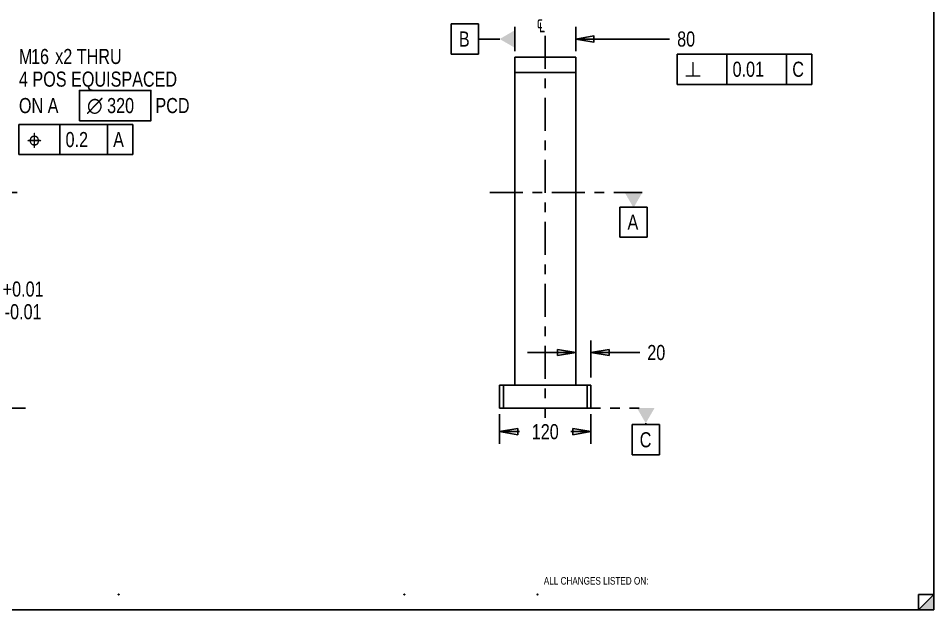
# Model space of a CAD drawing. Header units: inches. Extents: x 0.1 to 16.4, y 0 to 11.6.
# Drawn here: x 6.96 to 16.42, y 0.28 to 6.39 of the extents above; entities that cross this region are included whole.
import ezdxf
from ezdxf.enums import TextEntityAlignment as Align

# ---------------------------------------------------------------- set-up
doc = ezdxf.new("R2010")
doc.units = ezdxf.units.IN
doc.header["$LTSCALE"] = 0.909449
doc.header["$MEASUREMENT"] = 0
doc.linetypes.add('CENTER', pattern=[0.6, 0.375, -0.075, 0.075, -0.075])
doc.linetypes.add('DASHED', pattern=[0.2, 0.1, -0.1])
doc.layers.get('0').update_dxf_attribs({"linetype": 'CONTINUOUS'})
doc.layers.add('02___PRT_ALL_AXES', color=7, linetype='CONTINUOUS')
doc.styles.get("Standard").update_dxf_attribs({"font": 'txt', "width": 0.8})
doc.styles.add('TEXTSTYLE_1', font='gdt', dxfattribs={"width": 0.8})
doc.dimstyles.new('DIMSTYLE_1', dxfattribs={"dimtxt": 0.15625, "dimasz": 0.1875, "dimexe": 0.125, "dimexo": 0.0625, "dimgap": 0.078125, "dimtad": 0, "dimtih": 1, "dimtoh": 1, "dimlfac": 5, "dimzin": 4, "dimdsep": 46, "dimtxsty": 'STANDARD', "dimblk": 'CLOSED', "dimblk1": 'CLOSED', "dimblk2": 'CLOSED', "dimcen": 0.09, "dimadec": 0, "dimazin": 0, "dimtp": 0.01, "dimtm": 0.01, "dimtfac": 1, "dimtofl": 0, "dimtmove": 0, "dimatfit": 3, "dimldrblk": 'CLOSED', "dimfxl": 1, "dimtolj": 1, "dimtzin": 4, "dimarcsym": 0})
doc.dimstyles.new('DIMSTYLE_5', dxfattribs={"dimtxt": 0.15625, "dimasz": 0.1875, "dimexe": 0.125, "dimexo": 0.0625, "dimgap": 0.09, "dimtad": 0, "dimtih": 1, "dimtoh": 1, "dimlfac": 5, "dimzin": 4, "dimdsep": 46, "dimtxsty": 'STANDARD', "dimblk": 'CLOSED', "dimblk1": 'CLOSED', "dimblk2": 'CLOSED', "dimcen": 0.09, "dimadec": 0, "dimazin": 0, "dimtp": 0.01, "dimtm": 0.01, "dimtfac": 1, "dimtofl": 0, "dimtmove": 0, "dimatfit": 2, "dimldrblk": 'CLOSED', "dimfxl": 1, "dimtolj": 1, "dimtzin": 4, "dimarcsym": 0})
doc.dimstyles.new('DIMSTYLE_6', dxfattribs={"dimtxt": 0.15625, "dimasz": 0.1875, "dimexe": 0.125, "dimexo": 0.0625, "dimgap": 0.078125, "dimtad": 0, "dimtih": 1, "dimtoh": 1, "dimlfac": 5, "dimzin": 4, "dimdsep": 46, "dimtxsty": 'STANDARD', "dimblk": 'CLOSED', "dimblk1": 'CLOSED', "dimblk2": 'CLOSED', "dimcen": 0.09, "dimadec": 0, "dimazin": 0, "dimtol": 1, "dimtp": 0.01, "dimtm": 0.01, "dimtfac": 1, "dimtofl": 0, "dimtmove": 0, "dimatfit": 3, "dimldrblk": 'CLOSED', "dimfxl": 1, "dimtolj": 1, "dimtzin": 4, "dimarcsym": 0})

# ---------------------------------------------------------------- blocks, each defined once
blk = doc.blocks.new('_CLOSED')
at = {"color": 0, "linetype": 'BYBLOCK'}
for p, q in [((0, 0), (-1, 0.167)), ((-1, 0.167), (-1, -0.167)), ((-1, -0.167), (0, 0)), ((-1, 0), (0, 0))]:
    blk.add_line(p, q, dxfattribs=at)
blk = doc.blocks.new('*D24')
at = {"color": 2, "linetype": 'CONTINUOUS'}
for p, q in [((5.502, 5.503), (6.7116, 5.9967)), ((6.7116, 5.9967), (6.8835, 5.9967))]:
    blk.add_line(p, q, dxfattribs=at)
at = {"color": 2, "linetype": 'CONTINUOUS', "xscale": 0.1875, "yscale": 0.1875, "zscale": 0.1875, "rotation": 202.2032290413}
blk.add_blockref('_CLOSED', (5.502, 5.503), dxfattribs=at)
at = {"color": 2, "linetype": 'CONTINUOUS', "width": 0.8}
for s, height, p in [('M', 0.1562, (6.9616, 5.9186)), ('16', 0.15625, (7.0866, 5.9186)), ('x2 THRU', 0.15625, (7.3366, 5.9186)), ('4 POS EQUISPACED ', 0.15625, (6.9616, 5.6842)), ('ON A ', 0.15625, (6.9616, 5.4108)), ('320', 0.15625, (7.8731, 5.4108)), (' PCD', 0.15625, (8.3262, 5.4108))]:
    blk.add_text(s, height=height, dxfattribs=at).set_placement(p)
at = {"color": 2, "linetype": 'CONTINUOUS', "style": 'TEXTSTYLE_1'}
blk.add_text('n', height=0.1562, dxfattribs=at).set_placement((7.6647, 5.4108))
blk = doc.blocks.new('*D25')
at = {"color": 2, "linetype": 'CONTINUOUS'}
for p, q in [((6.2705, 4.5883), (6.9427, 4.5883)), ((6.8177, 4.5883), (6.8177, 3.7476)), ((6.8177, 2.36), (6.8177, 3.2007)), ((6.6927, 2.36), (7.0282, 2.36))]:
    blk.add_line(p, q, dxfattribs=at)
at = {"color": 2, "linetype": 'CONTINUOUS', "xscale": 0.1875, "yscale": 0.1875, "zscale": 0.1875}
for p, rotation in [((6.8177, 4.5883), 90), ((6.8177, 2.36), 270)]:
    blk.add_blockref('_CLOSED', p, dxfattribs=dict(at, rotation=rotation))
at = {"color": 2, "linetype": 'CONTINUOUS', "width": 0.8}
for s, p in [('+0.01', (7.0052, 3.5132)), ('283', (6.5052, 3.396)), ('-0.01', (7.0052, 3.2789))]:
    blk.add_text(s, height=0.15625, dxfattribs=at).set_placement(p, align=Align.CENTER)
blk = doc.blocks.new('*D26')
at = {"color": 2, "linetype": 'CONTINUOUS'}
for p, q in [((12.7171, 3.0604), (12.7171, 2.9257)), ((12.8745, 3.0604), (12.8745, 2.6765)), ((12.7171, 2.9354), (12.2171, 2.9354)), ((12.8745, 2.9354), (13.3785, 2.9354))]:
    blk.add_line(p, q, dxfattribs=at)
at = {"color": 2, "linetype": 'CONTINUOUS', "xscale": 0.1875, "yscale": 0.1875, "zscale": 0.1875}
blk.add_blockref('_CLOSED', (12.7171, 2.9354), dxfattribs=at)
at = {"color": 2, "linetype": 'CONTINUOUS', "xscale": 0.1875, "yscale": 0.1875, "zscale": 0.1875, "rotation": 180}
blk.add_blockref('_CLOSED', (12.8745, 2.9354), dxfattribs=at)
at = {"color": 2, "linetype": 'CONTINUOUS', "insert": (13.4566, 3.0135), "char_height": 0.15625, "width": 0.25, "attachment_point": 1, "line_spacing_factor": 0.9}
blk.add_mtext('20', dxfattribs=at)
blk = doc.blocks.new('*D28')
at = {"color": 2, "linetype": 'CONTINUOUS'}
for p, q in [((11.9297, 2.2975), (11.9297, 1.9918)), ((12.8745, 2.2975), (12.8745, 1.9918)), ((11.9297, 2.1168), (12.1365, 2.1168)), ((12.8745, 2.1168), (12.6677, 2.1168))]:
    blk.add_line(p, q, dxfattribs=at)
at = {"color": 2, "linetype": 'CONTINUOUS', "xscale": 0.1875, "yscale": 0.1875, "zscale": 0.1875, "rotation": 180}
blk.add_blockref('_CLOSED', (11.9297, 2.1168), dxfattribs=at)
at = {"color": 2, "linetype": 'CONTINUOUS', "xscale": 0.1875, "yscale": 0.1875, "zscale": 0.1875}
blk.add_blockref('_CLOSED', (12.8745, 2.1168), dxfattribs=at)
at = {"color": 2, "linetype": 'CONTINUOUS', "insert": (12.4021, 2.1949), "char_height": 0.15625, "width": 0.375, "attachment_point": 2, "line_spacing_factor": 0.9}
blk.add_mtext('120', dxfattribs=at)

msp = doc.modelspace()

# ---------------------------------------------------------------- hatches: boundary and pattern name
at = {"linetype": 'CONTINUOUS'}
msp.add_hatch(color=2, dxfattribs=at).paths.add_polyline_path([(16.4173, 0.2756), (16.4173, 0.4331), (16.2598, 0.2756)])

# ---------------------------------------------------------------- linework, layer by layer
at = {"color": 7, "linetype": 'CONTINUOUS'}
for p, q in [((16.4173, 0.4331), (16.4173, 11.4173)), ((12.0871, 5.9899), (12.0871, 2.5962)), ((12.0871, 5.9899), (12.7171, 5.9899)), ((12.7171, 5.9899), (12.7171, 2.5962)), ((12.0871, 5.8324), (12.7171, 5.8324)), ((11.9297, 2.5962), (12.8745, 2.5962)), ((11.9297, 2.36), (11.9297, 2.5962)), ((11.969, 2.36), (11.969, 2.5962)), ((12.8352, 2.5962), (12.8352, 2.36)), ((12.8745, 2.5962), (12.8745, 2.36)), ((11.9297, 2.36), (12.8745, 2.36)), ((7.9983, 0.4269), (7.986, 0.4392)), ((7.9983, 0.4392), (7.986, 0.4269)), ((10.951, 0.4269), (10.9387, 0.4392)), ((10.951, 0.4392), (10.9387, 0.4269)), ((12.329, 0.4269), (12.3167, 0.4392)), ((12.329, 0.4392), (12.3167, 0.4269)), ((16.4173, 0.4331), (16.2598, 0.2756)), ((16.2598, 0.4331), (16.4173, 0.4331)), ((16.2598, 0.2756), (16.2598, 0.4331)), ((16.4173, 0.2756), (16.4173, 0.4331)), ((0.4331, 0.2756), (16.2598, 0.2756)), ((16.2598, 0.2756), (16.4173, 0.2756))]:
    msp.add_line(p, q, dxfattribs=at)
at = {"color": 2, "linetype": 'CONTINUOUS'}
for p, q in [((11.4309, 6.0207), (11.4309, 6.3332)), ((11.4309, 6.3332), (11.7121, 6.3332)), ((11.7121, 6.3332), (11.7121, 6.0207)), ((12.0871, 6.0524), (12.0871, 6.302)), ((12.7171, 6.0524), (12.7171, 6.302)), ((11.9309, 6.177), (11.7121, 6.177)), ((12.7171, 6.177), (13.6874, 6.177)), ((11.7121, 6.0207), (11.4309, 6.0207)), ((13.7655, 6.0207), (13.7655, 5.7082)), ((15.1588, 6.0207), (13.7655, 6.0207)), ((14.2799, 5.7082), (14.2799, 6.0207)), ((14.8971, 5.7082), (14.8971, 6.0207)), ((15.1588, 5.7082), (15.1588, 6.0207)), ((13.7655, 5.7082), (15.1588, 5.7082)), ((8.1387, 5.2936), (6.9616, 5.2936)), ((6.9616, 5.2936), (6.9616, 4.9811)), ((7.3848, 4.9811), (7.3848, 5.2936)), ((7.877, 4.9811), (7.877, 5.2936)), ((8.1387, 4.9811), (8.1387, 5.2936)), ((6.9616, 4.9811), (8.1387, 4.9811)), ((13.3004, 2.1892), (13.5817, 2.1892)), ((13.3004, 1.8767), (13.3004, 2.1892)), ((13.441, 2.2037), (13.441, 2.1892)), ((13.5817, 2.1892), (13.5817, 1.8767)), ((13.5817, 1.8767), (13.3004, 1.8767))]:
    msp.add_line(p, q, dxfattribs=at)
at = {"color": 2, "linetype": 'DASHED'}
msp.add_line((12.8745, 2.36), (13.441, 2.36), dxfattribs=at)
at = {"color": 2, "linetype": 'CONTINUOUS'}
for points in [[(12.7171, 6.177), (12.9046, 6.2082), (12.9046, 6.1457), (12.7171, 6.177)], [(7.5866, 5.3326), (8.3262, 5.3326), (8.3262, 5.6451), (7.5866, 5.6451), (7.5866, 5.3326)]]:
    msp.add_lwpolyline(points, dxfattribs=at)
for points in [[(12.0871, 6.2672), (12.0871, 6.0868), (11.9309, 6.177)], [(13.3508, 2.36), (13.5312, 2.36), (13.441, 2.2037)]]:
    msp.add_solid(points, dxfattribs=at)
at = {"layer": '02___PRT_ALL_AXES', "color": 7, "linetype": 'CENTER'}
msp.add_line((12.4021, 6.2095), (12.4021, 2.26), dxfattribs=at)
at = {"layer": '02___PRT_ALL_AXES', "color": 2, "linetype": 'CENTER'}
msp.add_line((11.8297, 4.5883), (13.4025, 4.5883), dxfattribs=at)
at = {"layer": '02___PRT_ALL_AXES', "color": 2, "linetype": 'CONTINUOUS'}
for p, q in [((13.174, 4.4398), (13.4553, 4.4398)), ((13.174, 4.1273), (13.174, 4.4398)), ((13.3147, 4.4321), (13.3147, 4.4398)), ((13.4553, 4.4398), (13.4553, 4.1273)), ((13.4553, 4.1273), (13.174, 4.1273))]:
    msp.add_line(p, q, dxfattribs=at)
msp.add_solid([(13.4049, 4.5883), (13.2244, 4.5883), (13.3147, 4.4321)], dxfattribs=at)

# ---------------------------------------------------------------- texts
at = {"color": 2, "linetype": 'CONTINUOUS', "style": 'TEXTSTYLE_1'}
for s, p in [('b', (13.8437, 5.7864)), ('j', (7.0397, 5.0592))]:
    msp.add_text(s, height=0.1562, dxfattribs=at).set_placement(p)
at = {"color": 2, "linetype": 'CONTINUOUS', "width": 0.8}
for s, height, p in [('0.01', 0.15625, (14.3385, 5.7864)), ('C', 0.1562, (14.9556, 5.7864)), ('0.2', 0.15625, (7.4434, 5.0592)), ('A', 0.1562, (7.9356, 5.0592))]:
    msp.add_text(s, height=height, dxfattribs=at).set_placement(p)
at = {"color": 2, "linetype": 'CONTINUOUS', "insert": (12.3134, 6.4187), "char_height": 0.15625, "width": 0.247396, "attachment_point": 1, "line_spacing_factor": 0.9, "style": 'TEXTSTYLE_1'}
msp.add_mtext('{\\Fgdt;q}', dxfattribs=at)
at = {"color": 2, "linetype": 'CONTINUOUS', "attachment_point": 1, "line_spacing_factor": 0.9}
for s, insert, char_height, width in [('B', (11.509, 6.2551), 0.1562, 0.125), ('80', (13.7655, 6.2551), 0.15625, 0.25), ('C', (13.3785, 2.1111), 0.1562, 0.125), ('ALL CHANGES LISTED ON:', (12.3873, 0.6137), 0.07874, 1.385827)]:
    msp.add_mtext(s, dxfattribs=dict(at, insert=insert, char_height=char_height, width=width))
at = {"layer": '02___PRT_ALL_AXES', "color": 2, "linetype": 'CONTINUOUS', "insert": (13.2522, 4.3617), "char_height": 0.1562, "width": 0.125, "attachment_point": 1, "line_spacing_factor": 0.9}
msp.add_mtext('A', dxfattribs=at)

# ---------------------------------------------------------------- dimensions: what is measured, and where the dimension line sits
at = {"color": 2, "linetype": 'CONTINUOUS'}
dim = msp.add_diameter_dim_2p(p1=(5.502, 5.503), p2=(5.3854, 5.4554), text='M<>x2 THRU\\P4 POS EQUISPACED \\PON A &d1 PCD', dimstyle='DIMSTYLE_5', override={"dimpost": '<>'}, dxfattribs=at)
dim.commit()
dim.dimension.update_dxf_attribs({"geometry": '*D24', "text_midpoint": (8.0241, 5.7428), "dimtype": 163})
for base, p1, p2, angle, dimstyle, picture, middle in [((6.8177, 4.5883), (7.0907, 2.36), (6.208, 4.5883), 90, 'DIMSTYLE_6', '*D25', (6.8177, 3.4742)), ((11.9297, 2.1168), (12.8745, 2.36), (11.9297, 2.36), 180, 'DIMSTYLE_1', '*D28', (12.4177, 2.1168))]:
    dim = msp.add_linear_dim(base=base, p1=p1, p2=p2, angle=angle, dimstyle=dimstyle, dxfattribs=at)
    dim.commit()
    dim.dimension.update_dxf_attribs({"geometry": picture, "text_midpoint": middle, "dimtype": 160})
dim = msp.add_linear_dim(base=(12.8745, 2.9354), p1=(12.7171, 3.1229), p2=(12.8745, 2.614), dimstyle='DIMSTYLE_1', dxfattribs=at)
dim.commit()
dim.dimension.update_dxf_attribs({"geometry": '*D26', "text_midpoint": (13.5816, 2.9354), "dimtype": 160})

doc.saveas('drawing.dxf')
